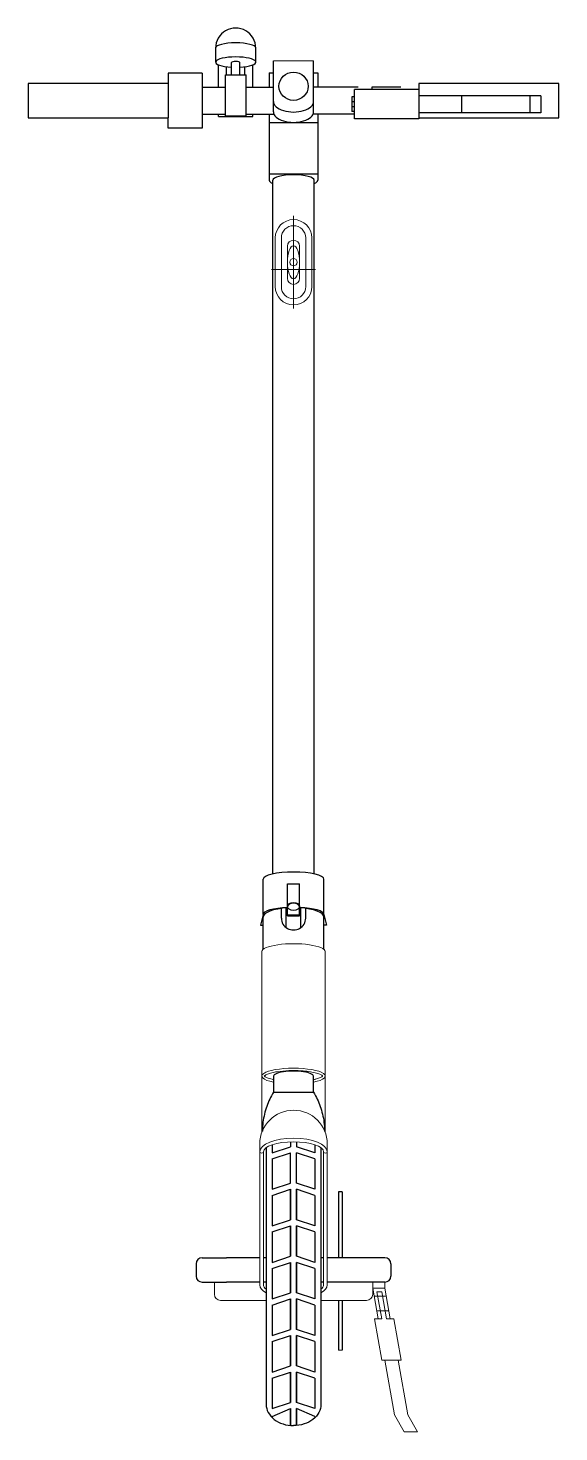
# Model space of a CAD drawing. Header units: millimetres. Extents: x 128 to 2207, y 112 to 1958.
# Drawn here: x 1771 to 2207, y 805 to 1958 of the extents above; entities that cross this region are included whole.
import ezdxf

# ---------------------------------------------------------------- set-up
doc = ezdxf.new("R2010")
doc.units = ezdxf.units.MM
doc.linetypes.add('TRAZOS', pattern=[19.05, 12.7, -6.35])
doc.layers.add('01_Contornos', color=7, linetype='Continuous', lineweight=20)
doc.layers.add('02_Ocultas', color=4, linetype='TRAZOS', lineweight=20)

msp = doc.modelspace()

# ---------------------------------------------------------------- linework, layer by layer
for p, q in [((1924.7, 1941.5), (1924.7, 1929.9)), ((1957.7, 1929.9), (1957.7, 1941.5)), ((1927.2, 1909.3), (1927.2, 1927.6)), ((1933.7, 1919.4), (1933.7, 1926.1)), ((1937.7, 1919.4), (1937.7, 1929.6)), ((1944.7, 1919.4), (1944.7, 1929.6)), ((1948.7, 1919.4), (1948.7, 1926.1)), ((1955.2, 1909.3), (1955.2, 1927.6)), ((1972.2, 1889), (1972.2, 1930.9)), ((2005.2, 1889), (2005.2, 1930.9)), ((1913.7, 1920.8), (1885.7, 1920.8)), ((1885.7, 1920.8), (1885.7, 1912.3)), ((1913.7, 1920.8), (1913.7, 1875.8)), ((1932.7, 1919.4), (1949.7, 1919.4)), ((1932.7, 1885.8), (1932.7, 1919.4)), ((1949.7, 1885.8), (1949.7, 1919.4)), ((1968.7, 1921), (1968.7, 1909.3)), ((1968.7, 1921), (1972.2, 1921)), ((2005.2, 1921), (2008.7, 1921)), ((2008.7, 1921), (2008.7, 1909.3)), ((1885.7, 1912.3), (1770.7, 1912.3)), ((1770.7, 1912.3), (1770.7, 1884.3)), ((1885.7, 1912.3), (1885.7, 1884.3)), ((2091.7, 1907.3), (2038.7, 1907.3)), ((2038.7, 1883.3), (2038.7, 1907.3)), ((2076.7, 1909.3), (2053, 1909.3)), ((2053, 1909.3), (2053, 1907.3)), ((2206.7, 1912.3), (2091.7, 1912.3)), ((2091.7, 1912.3), (2091.7, 1883.3)), ((2191.7, 1902.3), (2091.7, 1902.3)), ((2126.7, 1902.3), (2126.7, 1888.3)), ((2182.7, 1902.3), (2182.7, 1888.3)), ((2191.7, 1902.3), (2191.7, 1888.3)), ((2206.7, 1884.3), (2206.7, 1912.3)), ((2038.7, 1901.3), (2036.7, 1901.3)), ((2036.7, 1901.3), (2036.7, 1889.3)), ((2038.7, 1897.3), (2036.7, 1897.3)), ((2038.7, 1893.3), (2036.7, 1893.3)), ((1770.7, 1884.3), (1885.7, 1884.3)), ((1885.7, 1875.8), (1885.7, 1884.3)), ((1927.2, 1885.2), (1927.2, 1887.3)), ((1927.2, 1885.2), (1955.2, 1885.2)), ((1932.7, 1885.8), (1949.7, 1885.8)), ((1955.2, 1885.2), (1955.2, 1887.3)), ((1968.7, 1887.3), (1968.7, 1833)), ((1968.7, 1880.4), (2008.7, 1880.4)), ((2008.7, 1887.3), (2008.7, 1833)), ((2038.7, 1889.3), (2036.7, 1889.3)), ((2091.7, 1883.3), (2038.7, 1883.3)), ((2191.7, 1888.3), (2091.7, 1888.3)), ((2091.7, 1884.3), (2206.7, 1884.3)), ((1913.7, 1875.8), (1885.7, 1875.8)), ((1968.7, 1838.2), (2008.7, 1838.2)), ((1971.7, 1263.3), (1971.7, 1833)), ((2005.7, 1263.3), (2005.7, 1833)), ((1963.7, 1230.1), (1963.7, 1259.1)), ((2013.7, 1230.1), (2013.7, 1259.1)), ((1983.7, 1229), (1983.7, 1255.2)), ((1983.7, 1255.2), (1993.7, 1255.2)), ((1993.7, 1229), (1993.7, 1255.2)), ((1978.7, 1227), (1978.7, 1235)), ((1982.7, 1219.3), (1982.7, 1235.4)), ((1994.7, 1219.2), (1994.7, 1235.4)), ((1998.7, 1227), (1998.7, 1235)), ((1963.7, 1230.1), (1961.7, 1221.3)), ((1963.7, 1201.4), (1963.7, 1227.9)), ((1983.7, 1229.7), (1993.7, 1229.7)), ((1983.7, 1229), (1993.7, 1229)), ((2013.7, 1230.1), (2015.7, 1221.3)), ((2013.7, 1201.4), (2013.7, 1227.9)), ((1961.7, 1221.3), (1963.7, 1221.3)), ((2015.7, 1221.3), (2013.7, 1221.3)), ((2005.2, 1093.4), (2005.2, 1097.2)), ((1972.2, 1084.1), (2005.2, 1084.1))]:
    msp.add_line(p, q)
at = {"color": 40, "true_color": 0xf8d731}
for p, q in [((1913.7, 1909.3), (1932.7, 1909.3)), ((1949.7, 1909.3), (1972.2, 1909.3)), ((2041.7, 1909.3), (2005.2, 1909.3)), ((1913.7, 1887.3), (1932.7, 1887.3)), ((1949.7, 1887.3), (1972.5, 1887.3)), ((2038.7, 1887.3), (2004.8, 1887.3)), ((1966.2, 1038.6), (1966.2, 827.9)), ((1971.2, 1041), (1971.2, 1034.4)), ((1971.2, 1034.4), (1986.2, 1039.4)), ((1986.2, 1043.3), (1986.2, 1039.4)), ((1991.2, 1043.3), (1991.2, 1039.4)), ((2006.2, 1034.4), (1991.2, 1039.4)), ((2006.2, 1041), (2006.2, 1034.4)), ((2011.2, 1038.6), (2011.2, 827.9)), ((1971.2, 1029.4), (1986.2, 1034.4)), ((1971.2, 1029.4), (1971.2, 1004.4)), ((1986.2, 1009.4), (1986.2, 1034.4)), ((1991.2, 1009.4), (1991.2, 1034.4)), ((2006.2, 1029.4), (1991.2, 1034.4)), ((2006.2, 1029.4), (2006.2, 1004.4)), ((1971.2, 1004.4), (1986.2, 1009.4)), ((1971.2, 999.4), (1986.2, 1004.4)), ((1986.2, 1004.4), (1986.2, 979.4)), ((1986.2, 979.4), (1986.2, 1004.4)), ((2006.2, 1004.4), (1991.2, 1009.4)), ((1991.2, 1004.4), (1991.2, 979.4)), ((1991.2, 979.4), (1991.2, 1004.4)), ((2006.2, 999.4), (1991.2, 1004.4)), ((1971.2, 999.4), (1971.2, 974.4)), ((2006.2, 999.4), (2006.2, 974.4)), ((2028.5, 1002.4), (2025.5, 1002.4)), ((2025.5, 1002.4), (2025.5, 948.2)), ((2028.5, 1002.4), (2028.5, 948.2)), ((1971.2, 974.4), (1986.2, 979.4)), ((1971.2, 969.4), (1986.2, 974.4)), ((1971.2, 969.4), (1971.2, 944.4)), ((1986.2, 974.4), (1986.2, 949.4)), ((1986.2, 949.4), (1986.2, 974.4)), ((2006.2, 974.4), (1991.2, 979.4)), ((1991.2, 974.4), (1991.2, 949.4)), ((1991.2, 949.4), (1991.2, 974.4)), ((2006.2, 969.4), (1991.2, 974.4)), ((2006.2, 969.4), (2006.2, 944.4)), ((1913.7, 948.2), (1933.7, 948.2)), ((1961, 948.2), (1933.7, 948.2)), ((1966.2, 948.2), (1964, 948.2)), ((1971.2, 944.4), (1986.2, 949.4)), ((2006.2, 944.4), (1991.2, 949.4)), ((2013.4, 948.2), (2011.2, 948.2)), ((2043.7, 948.2), (2016.4, 948.2)), ((2063.7, 948.2), (2043.7, 948.2)), ((1908.7, 943.2), (1908.7, 933.2)), ((1971.2, 939.4), (1986.2, 944.4)), ((1971.2, 939.4), (1971.2, 914.4)), ((1986.2, 944.4), (1986.2, 919.4)), ((1986.2, 919.4), (1986.2, 944.4)), ((1991.2, 944.4), (1991.2, 919.4)), ((1991.2, 919.4), (1991.2, 944.4)), ((2006.2, 939.4), (1991.2, 944.4)), ((2006.2, 939.4), (2006.2, 914.4)), ((2068.7, 943.2), (2068.7, 933.2)), ((1913.7, 928.2), (1933.7, 928.2)), ((1961, 928.2), (1933.7, 928.2)), ((1966.2, 928.2), (1964, 928.2)), ((2013.4, 928.2), (2011.2, 928.2)), ((2043.7, 928.2), (2016.4, 928.2)), ((2063.7, 928.2), (2043.7, 928.2)), ((1971.2, 914.4), (1986.2, 919.4)), ((1971.2, 909.4), (1986.2, 914.4)), ((1986.2, 889.4), (1986.2, 914.4)), ((1986.2, 914.4), (1986.2, 889.4)), ((1986.2, 889.4), (1986.2, 914.4)), ((2006.2, 914.4), (1991.2, 919.4)), ((1991.2, 889.4), (1991.2, 914.4)), ((1991.2, 914.4), (1991.2, 889.4)), ((1991.2, 889.4), (1991.2, 914.4)), ((2006.2, 909.4), (1991.2, 914.4)), ((2025.5, 913.2), (2025.5, 872.4)), ((2028.5, 913.2), (2028.5, 872.4)), ((1971.2, 909.4), (1971.2, 884.4)), ((2006.2, 909.4), (2006.2, 884.4)), ((1971.2, 884.4), (1986.2, 889.4)), ((2006.2, 884.4), (1991.2, 889.4)), ((1971.2, 879.4), (1986.2, 884.4)), ((1971.2, 879.4), (1971.2, 854.4)), ((1986.2, 859.4), (1986.2, 884.4)), ((1986.2, 884.4), (1986.2, 859.4)), ((1991.2, 859.4), (1991.2, 884.4)), ((1991.2, 884.4), (1991.2, 859.4)), ((2006.2, 879.4), (1991.2, 884.4)), ((2006.2, 879.4), (2006.2, 854.4)), ((1971.2, 854.4), (1986.2, 859.4)), ((1971.2, 849.4), (1986.2, 854.4)), ((1986.2, 829.4), (1986.2, 854.4)), ((1986.2, 854.4), (1986.2, 829.4)), ((1986.2, 829.4), (1986.2, 854.4)), ((2006.2, 854.4), (1991.2, 859.4)), ((1991.2, 829.4), (1991.2, 854.4)), ((1991.2, 854.4), (1991.2, 829.4)), ((1991.2, 829.4), (1991.2, 854.4)), ((2006.2, 849.4), (1991.2, 854.4)), ((1971.2, 849.4), (1971.2, 824.4)), ((2006.2, 849.4), (2006.2, 824.4)), ((1971.2, 824.4), (1986.2, 829.4)), ((1971.2, 818), (1986.2, 824.4)), ((1986.2, 824.4), (1986.2, 810.5)), ((1986.2, 824.4), (1986.2, 810.5)), ((1986.2, 824.4), (1986.2, 810.5)), ((1986.2, 810.5), (1986.2, 824.4)), ((2006.2, 824.4), (1991.2, 829.4)), ((1991.2, 824.4), (1991.2, 810.5)), ((1991.2, 824.4), (1991.2, 810.5)), ((1991.2, 824.4), (1991.2, 810.5)), ((1991.2, 810.5), (1991.2, 824.4)), ((2006.2, 818), (1991.2, 824.4)), ((1971.2, 818), (1971.2, 816.9)), ((2006.2, 818), (2006.2, 816.9))]:
    msp.add_line(p, q, dxfattribs=at)
for points in [[(1972.2, 1097.2), (1972.2, 1084.1)], [(2005.2, 1084.1), (2005.2, 1093.4)]]:
    msp.add_lwpolyline(points)
for points in [[(1972.2, 1084.1, 0.024777), (1969.2, 1078.4, 0.024777), (1966.7, 1072.5, 0.051093), (1963.6, 1059.6, 0.028453), (1963.1, 1052.2)], [(2005.2, 1084.1, -0.024777), (2008.2, 1078.4, -0.024777), (2010.6, 1072.5, -0.051093), (2013.7, 1059.6, -0.028453), (2014.3, 1052.2)]]:
    msp.add_lwpolyline(points, format="xyb")
for centre, start, end in [((1913.7, 943.2), 90, 180), ((2063.7, 943.2), 0, 90), ((1913.7, 933.2), 180, 270), ((2063.7, 933.2), 270, 0)]:
    msp.add_arc(centre, 5, start, end, dxfattribs=at)
for centre, major_axis, ratio, start_param, end_param in [((1941.2, 1941.5), (16.5, 0), 0.994566, 6.283185, 9.424778), ((1941.2, 1941.5), (-16.5, 0), 0.258819, 3.141593, 6.283185), ((1941.2, 1929.9), (-16.5, 0), 0.258819, 1.784541, 7.640237), ((1941.2, 1929.6), (-3.5, 0), 0.263744, 3.141593, 6.283185), ((1988.7, 1897.5), (-16.5, 0), 0.517638, 6.283185, 9.424778), ((1988.7, 1889), (-16.5, 0), 0.517638, 6.283185, 9.424778), ((1988.7, 1833), (-20, 0), 0.258819, 0, 0.554811), ((1988.7, 1833), (-17, 0), 0.258819, 3.141593, 6.283185), ((1988.7, 1833), (-20, 0), 0.258819, 2.586782, 3.141593), ((1988.7, 1259.1), (-25, 0), 0.232937, 3.141593, 6.283185), ((1988.7, 1230.1), (-25, 0), 0.232937, 4.913747, 6.283185), ((1988.7, 1227.9), (-25, 0), 0.310777, 4.913875, 6.283185), ((1988.7, 1236), (-5, 0), 0.648972, 3.24046, 6.184318), ((1988.7, 1230.1), (-25, 0), 0.232937, 3.141593, 4.511031), ((1988.7, 1227.9), (-25, 0), 0.310777, 3.141593, 4.510903), ((1988.7, 1227), (-10, 0), 0.965926, 0, 3.141593), ((1988.7, 1097.2), (16.5, 0), 0.258819, 0, 3.141593)]:
    msp.add_ellipse(centre, major_axis=major_axis, ratio=ratio, start_param=start_param, end_param=end_param)
for centre, major_axis, ratio in [((1988.7, 1910.1), (-12, 0), 0.965926), ((1988.7, 1236.7), (-5, 0), 0.648972)]:
    msp.add_ellipse(centre, major_axis=major_axis, ratio=ratio)
msp.add_ellipse((1988.7, 827.9), major_axis=(-22.5, 0), ratio=0.777778, start_param=6.283185, end_param=7.853982, dxfattribs=at)
at = {"color": 40, "true_color": 0xf8d731, "extrusion": (0, 0, -1)}
msp.add_ellipse((1988.7, 827.9), major_axis=(22.5, 0), ratio=0.777778, start_param=6.283185, end_param=7.853982, dxfattribs=at)
at = {"layer": '01_Contornos'}
for p, q in [((1972.2, 1930.9), (2005.2, 1930.9)), ((2050.7, 928.2), (2063.7, 928.2)), ((2053.7, 928.2), (2053.7, 923.2))]:
    msp.add_line(p, q, dxfattribs=at)
at = {"layer": '01_Contornos', "color": 40, "ltscale": 0.3, "true_color": 0xf8d731}
for p, q in [((1988.7, 1765.6), (1988.7, 1803.6)), ((1988.7, 1765.6), (1988.7, 1727.6)), ((1970.7, 1759.6), (1988.7, 1759.6)), ((1988.7, 1759.6), (2006.7, 1759.6))]:
    msp.add_line(p, q, dxfattribs=at)
at = {"layer": '01_Contornos', "color": 40, "true_color": 0xf8d731}
for p, q in [((1973.7, 1785.6), (1973.7, 1745.6)), ((1978.7, 1785.6), (1978.7, 1745.6)), ((1983.7, 1778.7), (1983.7, 1752.4)), ((1993.7, 1752.4), (1993.7, 1778.7)), ((1998.7, 1745.6), (1998.7, 1785.6)), ((2003.7, 1745.6), (2003.7, 1785.6)), ((1962.7, 1051.2), (1962.7, 1199.6)), ((2014.7, 1051.2), (2014.7, 1199.6)), ((1961, 1041.7), (1961, 1034.2)), ((2016.4, 1041.7), (2016.4, 1034.2)), ((1961, 1034.2), (1961, 925.9)), ((1964, 1035.2), (1964, 948.2)), ((2013.4, 1035.2), (2013.4, 948.2)), ((2016.4, 1034.2), (2016.4, 948.2)), ((2025.5, 1002.4), (2028.5, 1002.4)), ((1913.7, 948.2), (1933.7, 948.2)), ((1964, 925.8), (1964, 948.2)), ((2013.4, 925.9), (2013.4, 948.2)), ((2016.4, 925.9), (2016.4, 948.2)), ((1923.7, 918.2), (1923.7, 928.2)), ((2053.7, 928.2), (2053.7, 918.2)), ((2063.7, 923.2), (2053.7, 923.2)), ((2053.7, 923.2), (2058.1, 898.2)), ((2063.7, 928.2), (2063.7, 923.2)), ((2063.7, 923.2), (2068.1, 898.2)), ((1966.2, 913.2), (1928.7, 913.2)), ((2048.7, 913.2), (2011.2, 913.2)), ((2057.8, 916.7), (2054.8, 916.7)), ((2061.1, 898.2), (2057.2, 920.2)), ((2057.2, 920.2), (2061.2, 920.2)), ((2065.1, 898.2), (2061.2, 920.2)), ((2064.8, 916.7), (2061.8, 916.7)), ((2059.9, 904.7), (2056.9, 904.7)), ((2066.9, 904.7), (2063.9, 904.7)), ((2061.1, 898.2), (2055.1, 898.2)), ((2055.1, 898.2), (2061.1, 864.2)), ((2057.6, 898.2), (2061.1, 898.2)), ((2065.1, 898.2), (2071.1, 898.2)), ((2068.6, 898.2), (2065.1, 898.2)), ((2071.1, 898.2), (2077.1, 864.2)), ((2025.5, 872.4), (2028.5, 872.4)), ((2061.1, 864.2), (2077.1, 864.2)), ((2063.6, 864.2), (2071.5, 819.2)), ((2074.6, 864.2), (2082.5, 819.2)), ((2071.5, 819.2), (2079.6, 805.2)), ((2082.5, 819.2), (2090.6, 805.2)), ((2079.6, 805.2), (2090.6, 805.2))]:
    msp.add_line(p, q, dxfattribs=at)
msp.add_circle((1988.7, 1765.6), 3, dxfattribs=at)
for centre, radius, start, end in [((1988.7, 1785.6), 15, 0, 180), ((1988.7, 1785.6), 10, 0, 180), ((1988.7, 1778.7), 5, 0, 180), ((1988.7, 1752.4), 5, 180, 0), ((1988.7, 1745.6), 15, 180, 0), ((1988.7, 1745.6), 10, 180, 0), ((1988.7, 1041.7), 27.7, 0, 180), ((1928.7, 918.2), 5, 180, 270), ((2048.7, 918.2), 5, 270, 0)]:
    msp.add_arc(centre, radius, start, end, dxfattribs=at)
at = {"layer": '01_Contornos'}
for start, end in [(177.0328, 187.4146), (352.5854, 2.9672)]:
    msp.add_arc((1988.7, 1204.7), 25, start, end, dxfattribs=at)
at = {"layer": '01_Contornos', "color": 40, "true_color": 0xf8d731}
msp.add_ellipse((1988.7, 1765.6), major_axis=(0, 13.6), ratio=0.36749, dxfattribs=at)
for centre, major_axis, ratio, start_param, end_param in [((1988.7, 1199.6), (26, 0), 0.248864, 0, 3.141593), ((1988.7, 1097.4), (26, 0), 0.248864, 5.3999, 10.308064), ((1988.7, 1035.2), (-27.7, 0), 0.40361, 3.141593, 6.283185), ((1988.7, 1035.2), (-24.7, 0), 0.331145, 3.141593, 6.283185), ((1962.5, 1035.2), (-1.5, 0), 0.666667, 0, 3.141593), ((2014.9, 1035.2), (-1.5, 0), 0.666841, 0, 3.141593), ((1988.7, 925.9), (27.7, 0), 0.40361, 3.141593, 3.763994), ((1988.7, 925.9), (24.7, 0), 0.331145, 3.141593, 3.566297), ((1988.7, 925.9), (24.7, 0), 0.331145, 5.858558, 6.283185), ((1988.7, 925.9), (27.7, 0), 0.40361, 5.660784, 6.283185)]:
    msp.add_ellipse(centre, major_axis=major_axis, ratio=ratio, start_param=start_param, end_param=end_param, dxfattribs=at)
for points, knots in [([(2012.6, 1097.4), (2012.5, 1097.5), (2012.4, 1097.7), (2012, 1098), (2011.7, 1098.2), (2011.1, 1098.5), (2010.7, 1098.7), (2009.2, 1099.3), (2007.9, 1099.8), (2004.8, 1100.5), (2003, 1100.8), (1999.2, 1101.4), (1997.2, 1101.6), (1991.8, 1101.9), (1988.3, 1102), (1981.6, 1101.7), (1978.3, 1101.4), (1973.2, 1100.7), (1971.3, 1100.2), (1968.5, 1099.5), (1967.6, 1099.1), (1966.2, 1098.5), (1965.7, 1098.2), (1965.1, 1097.8), (1964.9, 1097.7), (1964.8, 1097.5), (1964.7, 1097.5), (1964.7, 1097.4)], [0.190426, 0.190426, 0.190426, 0.190426, 0.307052, 0.307052, 0.423678, 0.423678, 0.540304, 0.540304, 0.799327, 0.799327, 1.058351, 1.058351, 1.317374, 1.317374, 1.718294, 1.718294, 2.119213, 2.119213, 2.422867, 2.422867, 2.631764, 2.631764, 2.790909, 2.790909, 2.914955, 2.914955, 2.951167, 2.951167, 2.951167, 2.951167]), ([(1964.7, 1097.4), (1964.8, 1097.4), (1964.9, 1097.2), (1965.3, 1096.9), (1965.6, 1096.7), (1966.3, 1096.3), (1966.7, 1096.1), (1968.2, 1095.5), (1969.5, 1095.1), (1971.4, 1094.7), (1971.8, 1094.6), (1972.2, 1094.5)], [3.3320185, 3.3320185, 3.3320185, 3.3320185, 3.4486445, 3.4486445, 3.5652706, 3.5652706, 3.6818966, 3.6818966, 3.9409199, 3.9409199, 4.0039372, 4.0039372, 4.0039372, 4.0039372]), ([(2005.2, 1094.5), (2006.1, 1094.7), (2006.9, 1094.9), (2008.8, 1095.4), (2009.8, 1095.8), (2011.1, 1096.4), (2011.6, 1096.6), (2012.2, 1097.1), (2012.4, 1097.2), (2012.6, 1097.4), (2012.6, 1097.4), (2012.6, 1097.4)], [5.4208434, 5.4208434, 5.4208434, 5.4208434, 5.5644595, 5.5644595, 5.7733562, 5.7733562, 5.9325019, 5.9325019, 6.0565481, 6.0565481, 6.0927595, 6.0927595, 6.0927595, 6.0927595])]:
    msp.add_open_spline(points, degree=3, knots=knots, dxfattribs=at)
at = {"layer": '02_Ocultas', "color": 40, "true_color": 0xf8d731}
for p, q in [((2061.8, 916.7), (2057.8, 916.7)), ((2063.9, 904.7), (2059.9, 904.7))]:
    msp.add_line(p, q, dxfattribs=at)

doc.saveas('drawing.dxf')
